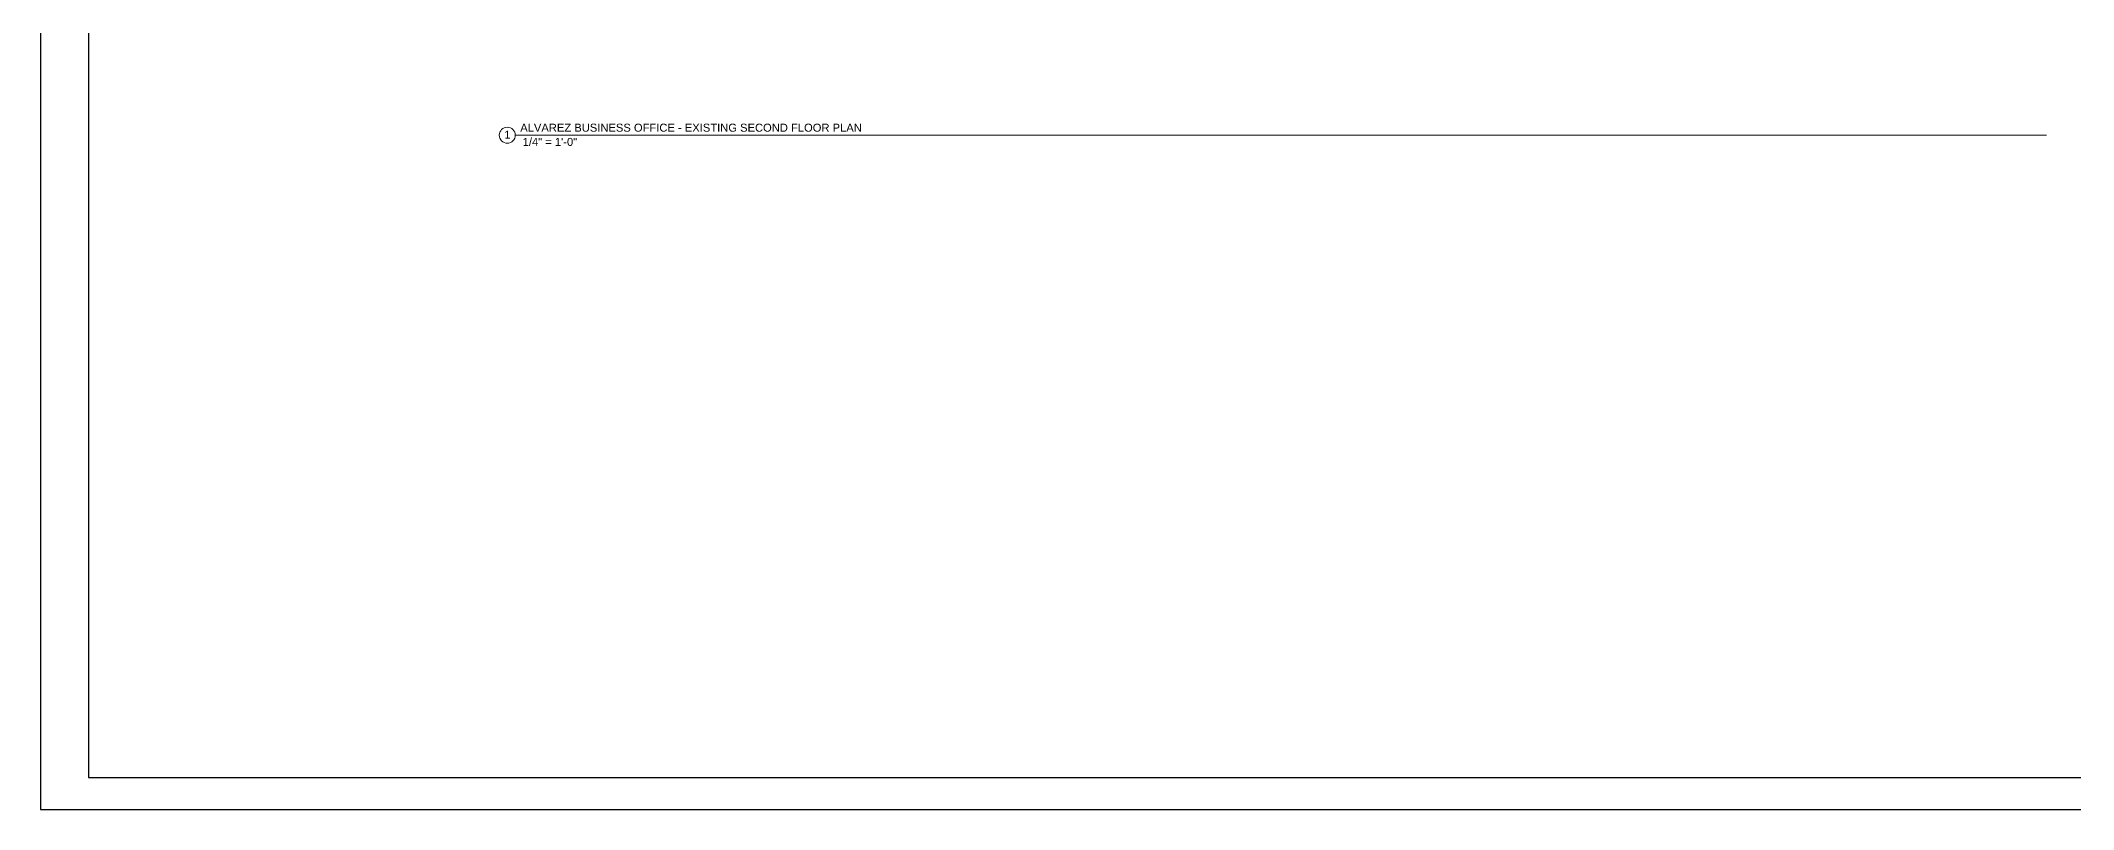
# Model space of a CAD drawing. Header units: inches. Extents: x -2078 to 106214, y -964 to 6385.
# Drawn here: x 89390 to 90914, y 2929 to 3505 of the extents above; entities that cross this region are included whole.
import ezdxf

# ---------------------------------------------------------------- set-up
doc = ezdxf.new("R2010")
doc.units = ezdxf.units.IN
doc.header["$MEASUREMENT"] = 0
doc.layers.add('A-ANNO', color=2, linetype='Continuous', lineweight=5)
doc.layers.add('A-TB', color=7, linetype='Continuous')
doc.styles.add('Arial_3', font='arial.ttf', dxfattribs={"height": 0.125})

# ---------------------------------------------------------------- blocks, each defined once
blk = doc.blocks.new('JC_TB_48x36 - JC_TB_4836-1441736-Floor Plans')
at = {"layer": 'A-TB'}
for p, q in [((-0.003, 24.012), (-0.003, -11.988)), ((0.747, 23.512), (0.747, -11.488)), ((0.747, -11.488), (47.497, -11.488)), ((-0.003, -11.988), (47.997, -11.988))]:
    blk.add_line(p, q, dxfattribs=at)
blk = doc.blocks.new('Viewport - View Title-2281-Floor Plans')
at = {"layer": 'A-ANNO'}
for start, end in [(0, 180), (180, 360)]:
    blk.add_arc((-0.125, 0), 0.125, start, end, dxfattribs=at)

msp = doc.modelspace()

# ---------------------------------------------------------------- block references
at = {"layer": 'A-TB', "xscale": 48, "yscale": 48, "zscale": 48}
msp.add_blockref('JC_TB_48x36 - JC_TB_4836-1441736-Floor Plans', (89390.03, 3504.063), dxfattribs=at)

# ---------------------------------------------------------------- next in the draw order: linework, layer by layer
at = {"layer": 'A-ANNO'}
msp.add_line((89745.84, 3434.057), (90894.169, 3434.057), dxfattribs=at)

# ---------------------------------------------------------------- next in the draw order: block references
at = {"layer": 'A-ANNO', "xscale": 48, "yscale": 48, "zscale": 48}
msp.add_blockref('Viewport - View Title-2281-Floor Plans', (89745.84, 3434.057), dxfattribs=at)

# ---------------------------------------------------------------- next in the draw order: texts
at = {"layer": 'A-ANNO', "char_height": 6, "attachment_point": 1, "style": 'Arial_3'}
for s, insert, width in [('1', (89737.596, 3437.46), 5.6055), ('ALVAREZ BUSINESS OFFICE - EXISTING SECOND FLOOR PLAN', (89749.551, 3442.69), 313.53584), (' 1/4" = 1\'-0"', (89749.034, 3432.039), 52.419)]:
    msp.add_mtext(s, dxfattribs=dict(at, insert=insert, width=width))

doc.saveas('drawing.dxf')
